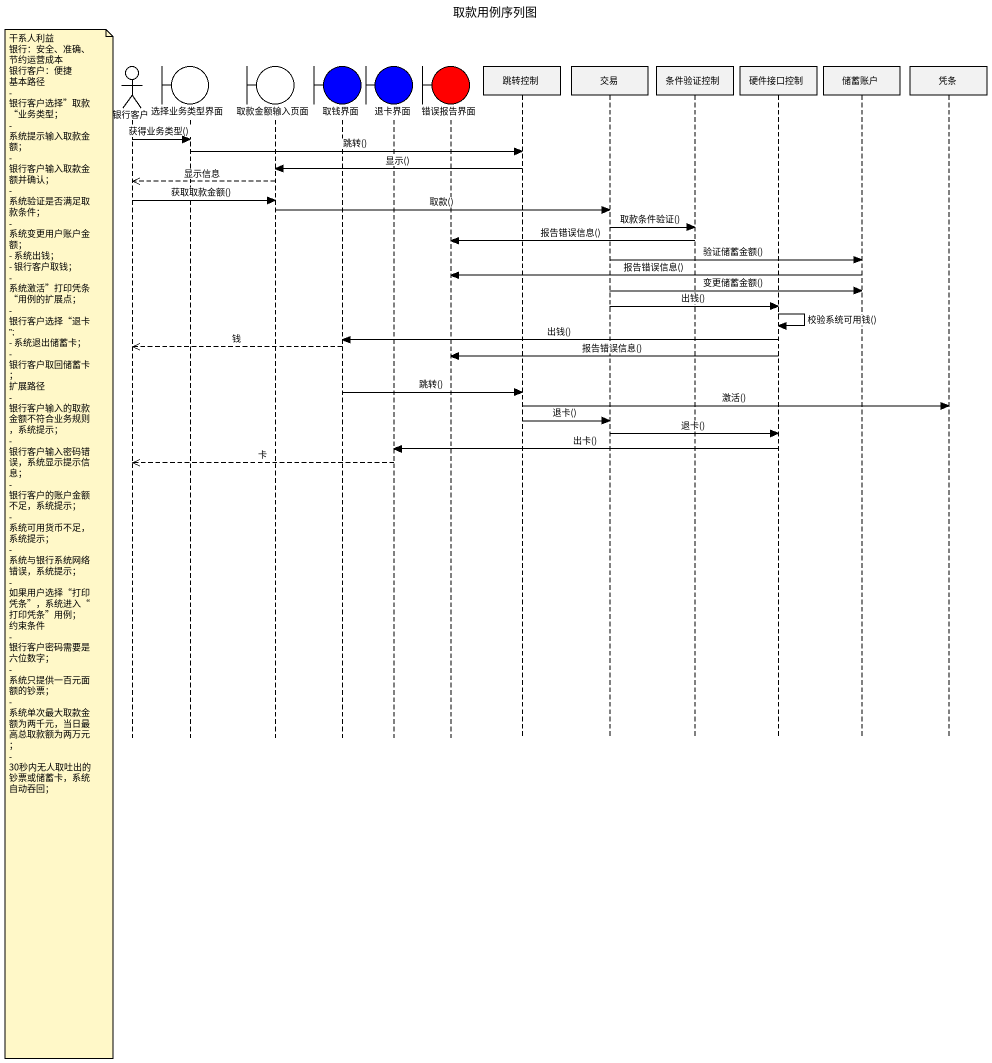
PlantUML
@startuml
title 取款用例序列图
hide footbox
actor 银行客户
boundary 选择业务类型界面
boundary 取款金额输入页面
boundary 取钱界面 #0000FF
boundary 退卡界面 #0000FF
boundary 错误报告界面 #FF0000
participant 跳转控制
participant 交易
participant 条件验证控制
participant 硬件接口控制
participant 储蓄账户
participant 凭条

银行客户 -> 选择业务类型界面 : 获得业务类型()
选择业务类型界面 -> 跳转控制 : 跳转()
跳转控制 -> 取款金额输入页面 : 显示()
取款金额输入页面 -->> 银行客户 : 显示信息
银行客户 -> 取款金额输入页面 : 获取取款金额()
取款金额输入页面 -> 交易 : 取款()
交易 -> 条件验证控制 : 取款条件验证()
条件验证控制 -> 错误报告界面 : 报告错误信息()
交易 -> 储蓄账户 : 验证储蓄金额()
储蓄账户 -> 错误报告界面 : 报告错误信息()
交易 -> 储蓄账户 : 变更储蓄金额()
交易 -> 硬件接口控制 : 出钱()
硬件接口控制 -> 硬件接口控制 : 校验系统可用钱()
硬件接口控制 -> 取钱界面 : 出钱()
取钱界面 -->> 银行客户 : 钱
硬件接口控制 -> 错误报告界面 : 报告错误信息()
取钱界面 -> 跳转控制 : 跳转()
跳转控制 -> 凭条 : 激活()
跳转控制 -> 交易 : 退卡()
交易 -> 硬件接口控制 : 退卡()
硬件接口控制 -> 退卡界面 : 出卡()
退卡界面 -->> 银行客户 : 卡
note left of 银行客户
  干系人利益
  银行：安全、准确、节约运营成本
  银行客户：便捷
  基本路径
  - 银行客户选择”取款“业务类型；
  - 系统提示输入取款金额；
  - 银行客户输入取款金额并确认；
  - 系统验证是否满足取款条件；
  - 系统变更用户账户金额；
  - 系统出钱；
  - 银行客户取钱；
  - 系统激活”打印凭条“用例的扩展点；
  - 银行客户选择“退卡”;
  - 系统退出储蓄卡；
  - 银行客户取回储蓄卡；
  扩展路径
  - 银行客户输入的取款金额不符合业务规则，系统提示；
  - 银行客户输入密码错误，系统显示提示信息；
  - 银行客户的账户金额不足，系统提示；
  - 系统可用货币不足，系统提示；
  - 系统与银行系统网络错误，系统提示；
  - 如果用户选择“打印凭条”，系统进入“打印凭条”用例；
  约束条件
  - 银行客户密码需要是六位数字；
  - 系统只提供一百元面额的钞票；
  - 系统单次最大取款金额为两千元，当日最高总取款额为两万元；
  - 30秒内无人取吐出的钞票或储蓄卡，系统自动吞回；
end note
@enduml
